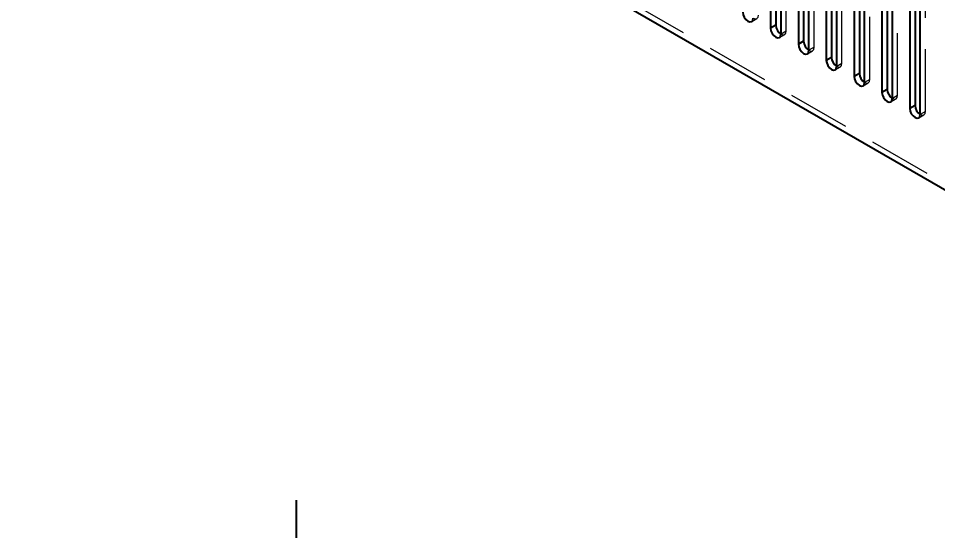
# Model space of a CAD drawing. Header units: millimetres. Extents: x 20 to 1161, y 26 to 820.
# Drawn here: x 960.7 to 1035.4, y 632.1 to 673.8 of the extents above; entities that cross this region are included whole.
import ezdxf

# ---------------------------------------------------------------- set-up
doc = ezdxf.new("R2010")
doc.units = ezdxf.units.MM
doc.header["$LTSCALE"] = 4
doc.linetypes.add('HIDDEN', pattern=[1.905, 1.27, -0.635])
doc.layers.add('WORK', color=6, linetype='Continuous')
doc.styles.add('SLDTEXTSTYLE12', font='TXT', dxfattribs={"width": 0.7})
doc.dimstyles.new('SLDDIMSTYLE8', dxfattribs={"dimtxt": 11.299913, "dimasz": 13.208, "dimexe": 0, "dimexo": 0.0625, "dimgap": 2.824978, "dimtad": 1, "dimrnd": 1e-09, "dimzin": 12, "dimdsep": 46, "dimtxsty": 'SLDTEXTSTYLE12', "dimsah": 1, "dimcen": 0.09, "dimadec": 0, "dimazin": 3, "dimtfac": 1, "dimtmove": 0, "dimatfit": 0, "dimfxl": 0, "dimfrac": 2, "dimtolj": 1, "dimtzin": 12, "dimarcsym": 0})

# ---------------------------------------------------------------- blocks, each defined once
blk = doc.blocks.new('_D_46')
at = {"layer": 'WORK'}
for p, q in [((983.263, 609.192), (983.263, 634.592)), ((962.163, 609.192), (987.263, 609.192)), ((983.263, 589.192), (983.263, 609.192)), ((948.163, 589.192), (987.263, 589.192)), ((983.263, 589.192), (983.263, 557.878))]:
    blk.add_line(p, q, dxfattribs=at)
for points in [[(983.263, 609.192), (985.295, 622.4), (981.231, 622.4)], [(983.263, 589.192), (981.231, 575.984), (985.295, 575.984)]]:
    blk.add_solid(points, dxfattribs=at)
at = {"layer": 'WORK', "insert": (969.621, 557.878), "char_height": 10.5833, "attachment_point": 1, "rotation": 90, "style": 'SLDTEXTSTYLE12'}
blk.add_mtext('20', dxfattribs=at)

msp = doc.modelspace()

# ---------------------------------------------------------------- linework, layer by layer
at = {"color": 7, "linetype": 'HIDDEN', "lineweight": 18}
for p, q in [((964.113, 701.826), (1081.21, 634.227)), ((1023.086, 672.73), (1023.086, 689.06)), ((1025.349, 671.423), (1025.349, 687.754)), ((1027.611, 670.117), (1027.611, 686.448)), ((1029.874, 668.811), (1029.874, 685.142)), ((1032.137, 667.505), (1032.137, 683.835)), ((1034.4, 666.198), (1034.4, 682.529)), ((1020.275, 673.516), (1020.699, 673.761)), ((1023.086, 672.73), (1022.662, 672.485)), ((1022.537, 672.21), (1022.962, 672.455)), ((1024.8, 670.904), (1025.224, 671.149)), ((1025.349, 671.423), (1024.924, 671.178)), ((1027.063, 669.597), (1027.487, 669.842)), ((1027.611, 670.117), (1027.187, 669.872)), ((1029.874, 668.811), (1029.45, 668.566)), ((1029.326, 668.291), (1029.75, 668.536)), ((1032.137, 667.505), (1031.713, 667.26)), ((1031.588, 666.985), (1032.013, 667.23)), ((1033.851, 665.679), (1034.275, 665.924)), ((1034.4, 666.198), (1033.975, 665.953))]:
    msp.add_line(p, q, dxfattribs=at)
at = {"color": 7, "linetype": 'Continuous', "lineweight": 25}
for p, q in [((963.689, 701.581), (1080.786, 633.982)), ((1021.813, 689.305), (1021.813, 672.974)), ((1022.237, 689.55), (1022.237, 673.219)), ((1022.662, 672.485), (1022.662, 688.815)), ((1024.5, 688.244), (1024.5, 671.913)), ((1024.076, 687.999), (1024.076, 671.668)), ((1024.924, 671.178), (1024.924, 687.509)), ((1026.339, 686.693), (1026.339, 670.362)), ((1026.763, 686.938), (1026.763, 670.607)), ((1027.187, 669.872), (1027.187, 686.203)), ((1028.601, 685.387), (1028.601, 669.056)), ((1029.026, 685.631), (1029.026, 669.301)), ((1029.45, 668.566), (1029.45, 684.897)), ((1030.864, 684.08), (1030.864, 667.749)), ((1031.288, 684.325), (1031.288, 667.994)), ((1031.713, 667.26), (1031.713, 683.59)), ((1033.551, 683.019), (1033.551, 666.688)), ((1033.127, 682.774), (1033.127, 666.443)), ((1033.975, 665.953), (1033.975, 682.284)), ((1022.237, 673.219), (1021.813, 672.974)), ((1024.5, 671.913), (1024.076, 671.668)), ((1026.763, 670.607), (1026.339, 670.362)), ((1029.026, 669.301), (1028.601, 669.056)), ((1031.288, 667.994), (1030.864, 667.749)), ((1033.551, 666.688), (1033.127, 666.443))]:
    msp.add_line(p, q, dxfattribs=at)
at = {"color": 7, "linetype": 'Continuous', "lineweight": 25, "flags": 128}
for points in [[(1019.55, 674.281), (1019.583, 674.075), (1019.675, 673.863), (1019.812, 673.677), (1019.975, 673.546), (1020.137, 673.489), (1020.275, 673.516), (1020.367, 673.622), (1020.399, 673.791)], [(1021.813, 672.974), (1021.845, 672.768), (1021.937, 672.556), (1022.075, 672.371), (1022.237, 672.24), (1022.4, 672.183), (1022.537, 672.21), (1022.629, 672.316), (1022.662, 672.485)], [(1024.076, 671.668), (1024.108, 671.462), (1024.2, 671.25), (1024.338, 671.064), (1024.5, 670.933), (1024.663, 670.877), (1024.8, 670.904), (1024.892, 671.01), (1024.924, 671.178)], [(1026.339, 670.362), (1026.371, 670.156), (1026.463, 669.944), (1026.601, 669.758), (1026.763, 669.627), (1026.925, 669.571), (1027.063, 669.597), (1027.155, 669.703), (1027.187, 669.872)], [(1028.601, 669.056), (1028.634, 668.85), (1028.726, 668.638), (1028.863, 668.452), (1029.026, 668.321), (1029.188, 668.264), (1029.326, 668.291), (1029.418, 668.397), (1029.45, 668.566)], [(1030.864, 667.749), (1030.896, 667.543), (1030.988, 667.331), (1031.126, 667.146), (1031.288, 667.015), (1031.451, 666.958), (1031.588, 666.985), (1031.68, 667.091), (1031.713, 667.26)], [(1033.127, 666.443), (1033.159, 666.237), (1033.251, 666.025), (1033.389, 665.839), (1033.551, 665.708), (1033.713, 665.652), (1033.851, 665.679), (1033.943, 665.784), (1033.975, 665.953)]]:
    msp.add_lwpolyline(points, dxfattribs=at)
at = {"color": 7, "linetype": 'HIDDEN', "lineweight": 18, "flags": 128}
for points in [[(1020.399, 673.791), (1020.561, 673.734), (1020.699, 673.761), (1020.791, 673.867), (1020.823, 674.036)], [(1022.662, 672.485), (1022.824, 672.428), (1022.962, 672.455), (1023.054, 672.561), (1023.086, 672.73)], [(1024.924, 671.178), (1025.087, 671.122), (1025.224, 671.149), (1025.316, 671.254), (1025.349, 671.423)], [(1027.187, 669.872), (1027.35, 669.816), (1027.487, 669.842), (1027.579, 669.948), (1027.611, 670.117)], [(1029.45, 668.566), (1029.612, 668.509), (1029.75, 668.536), (1029.842, 668.642), (1029.874, 668.811)], [(1031.713, 667.26), (1031.875, 667.203), (1032.013, 667.23), (1032.105, 667.336), (1032.137, 667.505)], [(1033.975, 665.953), (1034.138, 665.897), (1034.275, 665.924), (1034.367, 666.029), (1034.4, 666.198)]]:
    msp.add_lwpolyline(points, dxfattribs=at)
at = {"color": 7, "linetype": 'Continuous', "lineweight": 25}
for centre in [(1023.159, 673.261), (1025.421, 671.955), (1027.684, 670.649), (1029.947, 669.343), (1032.21, 668.036), (1034.472, 666.73)]:
    msp.add_arc(centre, 0.922, 182.60548, 237.39452, dxfattribs=at)

# ---------------------------------------------------------------- dimensions: what is measured, and where the dimension line sits
at = {"layer": 'WORK'}
dim = msp.add_linear_dim(base=(983.263, 609.192), p1=(944.163, 589.192), p2=(958.163, 609.192), angle=90, dimstyle='SLDDIMSTYLE8', dxfattribs=at)
dim.commit()
dim.dimension.update_dxf_attribs({"geometry": '_D_46', "text_midpoint": (983.263, 564.503), "dimtype": 160})

doc.saveas('drawing.dxf')
